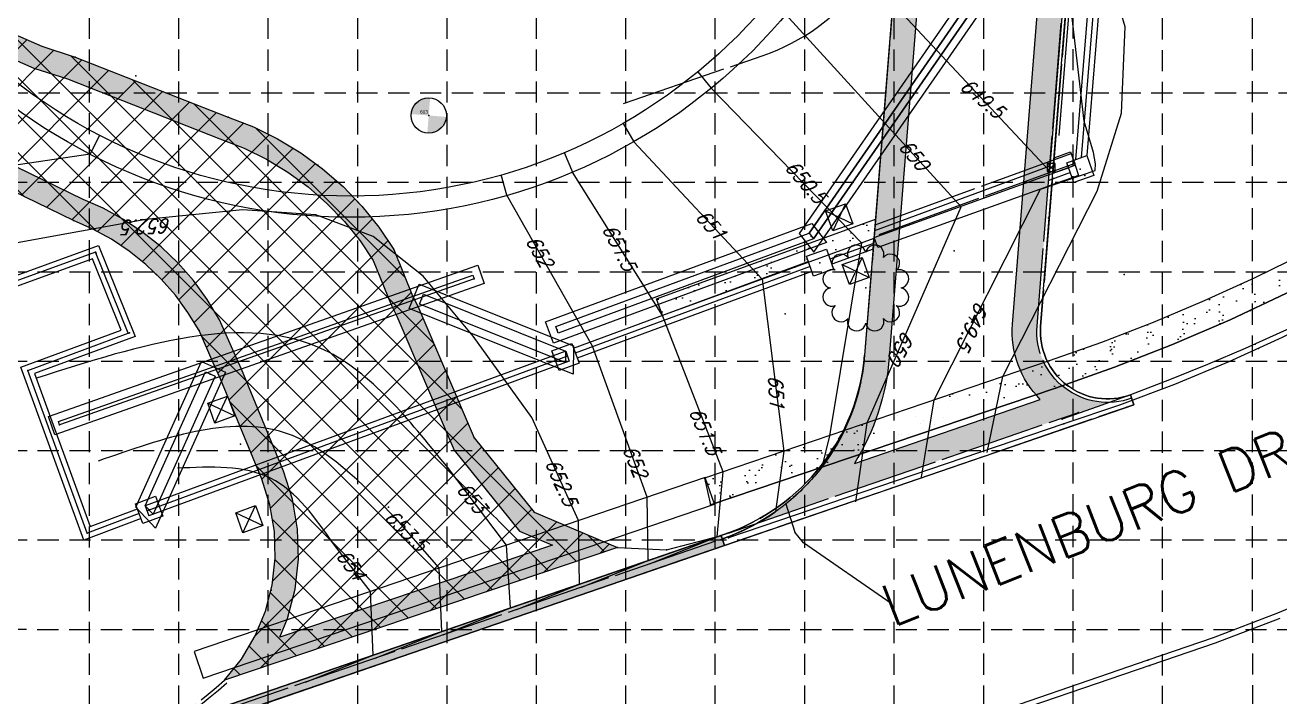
# Model space of a CAD drawing. Header units: feet. Extents: x 4829 to 5337, y 4560 to 5371.
# Drawn here: x 5061.3 to 5238.8, y 4652.3 to 4747.4 of the extents above; entities that cross this region are included whole.
import ezdxf
from ezdxf.enums import TextEntityAlignment as Align

# ---------------------------------------------------------------- set-up
doc = ezdxf.new("R2010")
doc.units = ezdxf.units.FT
doc.header["$LTSCALE"] = 20
doc.header["$MEASUREMENT"] = 0
doc.header["$PDSIZE"] = 0.5
for name, pattern in [('DASHED', [0.8, 0.75, -0.05]), ('HIDDEN', [0.375, 0.25, -0.125]), ('Prop.Base$0$DASHED', [0.8, 0.75, -0.05])]:
    doc.linetypes.add(name, pattern=pattern)
doc.layers.get('0').update_dxf_attribs({"linetype": 'CONTINUOUS'})
for name, color, linetype in [('1TEXT', 2, 'CONTINUOUS'), ('EC', 43, 'CONTINUOUS'), ('EPVMT', 8, 'DASHED'), ('GRID', 254, 'HIDDEN'), ('Prop.Base$0$BLDG', 5, 'CONTINUOUS'), ('Prop.Base$0$BORE', 7, 'CONTINUOUS'), ('Prop.Base$0$EGAS', 9, 'Prop.Base$0$DASHED'), ('Prop.Base$0$EGAS0', 8, 'CONTINUOUS'), ('Prop.Base$0$EHATCHROAD', 52, 'CONTINUOUS'), ('Prop.Base$0$EPVMT', 8, 'Prop.Base$0$DASHED'), ('Prop.Base$0$FENCE', 242, 'Prop.Base$0$DASHED'), ('Prop.Base$0$GSR-PPvmtSolid', 50, 'CONTINUOUS'), ('Prop.Base$0$PLINE', 7, 'CONTINUOUS'), ('Prop.Base$0$PNgsr3', 3, 'CONTINUOUS'), ('Prop.Base$0$PPVMT-GSR', 2, 'CONTINUOUS'), ('Prop.Base$0$PTGSR', 6, 'CONTINUOUS'), ('Prop.Base$0$PTgsr2', 5, 'CONTINUOUS'), ('Prop.Base$0$PTgsr3', 3, 'CONTINUOUS'), ('Prop.Base$0$PWALL', 2, 'CONTINUOUS'), ('Prop.Base$0$TBC', 8, 'Prop.Base$0$DASHED'), ('Prop.Base$0$TOPOTXT', 242, 'CONTINUOUS'), ('Prop.Base$0$WALK', 7, 'CONTINUOUS'), ('Prop.Base$0$WALL', 52, 'CONTINUOUS'), ('TREE', 72, 'CONTINUOUS')]:
    doc.layers.add(name, color=color, linetype=linetype)
doc.styles.add('140', font='romans.shx', dxfattribs={"height": 2.8})
doc.styles.add('Prop.Base$0$STANDARD', font='txt')
doc.styles.add('Prop.Base$0$UTIL', font='romans.shx', dxfattribs={"width": 0.8})
doc.styles.add('S100', font='romans.shx', dxfattribs={"width": 0.9, "oblique": 20, "height": 2})
doc.linetypes.add('Prop.Base$0$ASPH-E', pattern='A,0.45,-0.05,0.9,[138,ltypeshp.shx,S=0.013,R=0,X=0,Y=0],0.45', length=1.85)
doc.linetypes.add('Prop.Base$0$FENCELINE2', pattern='A,0.25,[132,ltypeshp.shx,S=0.1,R=0,X=0,Y=0],-0.2,1', length=1.45)
doc.linetypes.add('Prop.Base$0$GAS_LINE', pattern='A,0.5,-0.05,["GAS",Prop.Base$0$UTIL,S=0.08,R=0,X=-0.1,Y=-0.04],-0.25', length=0.8)

# ---------------------------------------------------------------- blocks, each defined once
blk = doc.blocks.new('Prop.Base$0$boring')
at = {"const_width": 0.125}
for points in [[(0.0625, 0, 0.414214), (0, 0.0625, 0.414214)], [(-0.0625, 0, 0.414214), (0, -0.0625, 0.414214)]]:
    blk.add_lwpolyline(points, format="xyb", dxfattribs=at)
blk.add_circle((0, 0), 0.125)
blk = doc.blocks.new('tree')
at = {"layer": 'TREE'}
blk.add_lwpolyline([(3.46, 2, 1.097578), (2, 3.46, 1.097578), (0, 4, 1.097578), (-2, 3.46, 1.097578), (-3.46, 2, 1.097578), (-4, 0, 1.097578), (-3.46, -2, 1.097578), (-2, -3.46, 1.097578), (0, -4, 1.097578), (2, -3.46, 1.097578), (3.46, -2, 1.097578), (4, 0, 1.097578)], format="xyb", close=True, dxfattribs=at)

msp = doc.modelspace()

# ---------------------------------------------------------------- hatches: boundary and pattern name
at = {"layer": 'Prop.Base$0$EHATCHROAD'}
h = msp.add_hatch(dxfattribs=at)
h.set_pattern_fill('AR-SAND', color=256, scale=2, style=0)
h.set_pattern_definition([(302.90732, (5050.5907, 6410.617), (3.851362, -0.1829856), [0, -3.04, 0, -3.4, 0, -3.25]), (272.90732, (5050.5907, 6410.617), (5.342751, -3.980136), [0, -1.64, 0, -2.74, 0, -1.05]), (232.90732, (5050.7877, 6413.069), (-0.487427, -6.2091917), [0, -1, 0, -3.6, 0, -4.7]), (222.90732, (5050.7877, 6413.069), (1.268304, -6.133502), [0, -0.5, 0, -2.36, 0, -2.7])])
h.paths.add_polyline_path([(5038.66, 4896.96), (5144.94, 4888.42, -0.414062), (5190.78, 4834.61), (5180.08, 4700.63, -0.249112), (5164.94, 4676.9), (5210.34, 4692.54), (5212.98, 4693.31), (5214.76, 4693.96, -0.44689), (5204.49, 4704.75), (5227.34, 4991.05, 0.066712), (5225.91, 5017.58), (5208.79, 5018.95, -0.119896), (5214.64, 4981.9), (5211.81, 4947.2, -0.413866), (5157.97, 4901.42), (5039.78, 4910.92, -1), (5040.66, 4921.88), (5050.13, 4921.12), (5050.93, 4931.09), (5021.53, 4933.45, -0.414214), (5012.36, 4944.22), (5014.32, 4968.58, -0.070191), (5025.31, 5017.66), (5031.83, 5034.95), (5013.11, 5042), (5006.59, 5024.71, 0.070191), (4994.38, 4970.19), (4992.83, 4950.8, 0.414214)])
h.paths.add_polyline_path([(5157.69, 4897.93), (5039.5, 4907.43, -1), (5040.94, 4925.37), (5046.92, 4924.89), (5047.16, 4927.88), (5021.25, 4929.96, -0.414214), (5008.87, 4944.5), (5010.83, 4968.86, -0.070191), (5022.03, 5018.89), (5027.32, 5032.91), (5015.15, 5037.49), (5009.87, 5023.48, 0.070191), (4997.87, 4969.9), (4996.32, 4950.52, 0.414214), (5038.94, 4900.45), (5145.22, 4891.91, -0.414062), (5194.27, 4834.33), (5183.57, 4700.35, -0.119842), (5178.62, 4685.31), (5204.94, 4694.38, -0.220527), (5201, 4705.03), (5223.85, 4991.33, 0.059789), (5222.93, 5014.31), (5214.02, 5015.02, -0.102658), (5218.12, 4981.61), (5215.3, 4946.91, -0.413866)], flags=16)
h = msp.add_hatch(dxfattribs=at)
h.set_pattern_fill('AR-SAND', color=256, scale=2, style=0)
h.set_pattern_definition([(302.9073, (4970.519, 5413.8278), (3.851362, -0.182986), [0, -3.04, 0, -3.4, 0, -3.25]), (272.9073, (4970.519, 5413.828), (5.34275, -3.980136), [0, -1.64, 0, -2.74, 0, -1.05]), (232.9073, (4970.716, 5416.28), (-0.487427, -6.209192), [0, -1, 0, -3.6, 0, -4.7]), (222.9073, (4970.716, 5416.28), (1.268304, -6.133502), [0, -0.5, 0, -2.36, 0, -2.7])])
h.paths.add_polyline_path([(5181.62, 4719.9), (5181.4, 4717.16), (5151.45, 4706.27), (5150.6, 4708.62)])
h = msp.add_hatch(dxfattribs=at)
h.set_pattern_fill('AR-SAND', color=256, scale=2, style=0)
h.set_pattern_definition([(302.9073, (5174.2745, 5202.4546), (3.851362, -0.182986), [0, -3.04, 0, -3.4, 0, -3.25]), (272.9073, (5174.2745, 5202.4546), (5.34275, -3.980136), [0, -1.64, 0, -2.74, 0, -1.05]), (232.9073, (5174.4714, 5204.9067), (-0.487427, -6.209192), [0, -1, 0, -3.6, 0, -4.7]), (222.9073, (5174.4714, 5204.9067), (1.268304, -6.1335), [0, -0.5, 0, -2.36, 0, -2.7])])
h.paths.add_polyline_path([(5157.43, 4683.22), (5158.26, 4679.45), (5207.11, 4695.99), (5215.44, 4698.94), (5223.67, 4702.16), (5231.79, 4705.65), (5239.78, 4709.41), (5247.65, 4713.43), (5255.38, 4717.72), (5249.29, 4718.71), (5242.34, 4715.04), (5235.3, 4711.58), (5228.15, 4708.32), (5220.91, 4705.28), (5213.58, 4702.45), (5206.17, 4699.84)])

# ---------------------------------------------------------------- linework, layer by layer
at = {"layer": 'EC', "color": 43}
for p, q in [((5156.46, 4740.73), (5158.36, 4738.42)), ((5179.64, 4716.52), (5158.36, 4738.42)), ((5145.9, 4733.44), (5147.39, 4730.84)), ((5070.45, 4729.09), (5071.82, 4731.76)), ((5165.55, 4711.39), (5147.39, 4730.84)), ((5137.57, 4729.31), (5138.74, 4726.54)), ((5129.44, 4723.26), (5128.62, 4726.14)), ((5151.45, 4706.26), (5138.74, 4726.54)), ((5141.58, 4701.89), (5129.44, 4723.26)), ((5171.42, 4674.08, 650.5), (5170.2, 4675.59)), ((5183.81, 4665.49, 650.5), (5171.42, 4674.08, 650.5))]:
    msp.add_line(p, q, dxfattribs=at)
at = {"layer": 'EC', "color": 43, "flags": 128}
for points, elevation in [([(5197.42, 4686.84), (5199.65, 4697.62), (5212.98, 4723.84), (5216.42, 4734.89), (5216.94, 4747.09), (5213.26, 4759.61), (5211.22, 4770.18), (5209.72, 4770.3), (5207.98, 4748.48), (5185.17, 4764.35)], 649), ([(5178.85, 4679.87), (5180.45, 4691.07), (5193.74, 4721.64), (5168.92, 4748.84), (5166.62, 4750.77)], 650)]:
    msp.add_lwpolyline(points, dxfattribs=dict(at, elevation=elevation))
for points in [[(5188.13, 4683.35), (5189.93, 4694.3), (5204.95, 4724.14), (5212.69, 4726.76), (5212.76, 4727.71), (5212.47, 4729.3), (5211.15, 4733.78), (5209.47, 4748.36), (5207.98, 4748.48), (5206.24, 4726.72), (5184.06, 4750.39), (5172.14, 4758.19)], [(5132.96, 4691.84), (5124.68, 4703.34), (5117.58, 4711.8), (5110.52, 4717.44), (5102.38, 4720.51), (5092.02, 4721.22), (5078.32, 4719.82), (5060.13, 4716.52), (5036.33, 4711.58)], [(5165.55, 4711.39), (5168.64, 4687.04), (5167.46, 4678.49)], [(5149.64, 4671.11), (5149.64, 4671.11), (5159.21, 4674.95), (5159.21, 4674.95), (5160.07, 4684.12), (5151.45, 4706.27)], [(5110.69, 4657.72), (5110.69, 4657.72), (5120.25, 4661.53), (5120.25, 4661.53), (5119.88, 4670.52), (5113.86, 4677.37)], [(5100.95, 4654.37), (5100.95, 4654.37), (5110.53, 4658.19), (5110.53, 4658.19), (5110.13, 4667.2), (5105.04, 4673.73)]]:
    msp.add_lwpolyline(points, dxfattribs=at)
at = {"layer": 'EC', "color": 43}
msp.add_lwpolyline([(5070.45, 4729.09), (5054.21, 4726.67), (5032.27, 4723.14)], dxfattribs=at)
at = {"layer": 'EC', "color": 43, "flags": 128}
msp.add_lwpolyline([(5179.64, 4716.52), (5175.09, 4689.24), (5174, 4684.78, -0.060634), (5168.93, 4679.6), (5170.2, 4675.59)], format="xyb", dxfattribs=at)
at = {"layer": 'EC', "color": 43}
msp.add_arc((5150.16, 4703.05), 30.05, 288.5817, 305.1707, dxfattribs=at)
for points in [[(5120.88, 4684.97), (5103.64, 4701.35), (5062.87, 4697.38)], [(5113.86, 4677.37), (5097.99, 4689.65), (5071.58, 4685.64)], [(5105.04, 4673.73), (5096, 4683.22), (5082.82, 4684.64)]]:
    msp.add_spline(points, degree=3, dxfattribs=at)
at = {"layer": 'EPVMT', "flags": 128}
msp.add_lwpolyline([(5145.94, 4736.27), (5165.73, 4743.07)], dxfattribs=at)
at = {"layer": 'EPVMT'}
msp.add_arc((5156.14, 4770.97), 29.5, 288.9671, 355.437, dxfattribs=at)
at = {"layer": 'GRID', "color": 8, "linetype": 'HIDDEN', "ltscale": 0.6}
for p, q in [((5070.38, 4623.9), (5070.38, 5357.7)), ((5083.03, 4623.89), (5083.03, 5357.7)), ((5095.68, 4623.89), (5095.68, 5357.7)), ((5108.33, 4623.89), (5108.33, 5357.7)), ((5120.98, 4623.89), (5120.98, 5357.7)), ((5133.63, 4623.89), (5133.63, 5357.7)), ((5146.28, 4623.88), (5146.28, 5357.7)), ((5158.94, 4623.88), (5158.94, 5357.7)), ((5171.59, 4623.88), (5171.59, 5357.7)), ((5184.24, 4623.88), (5184.24, 5357.7)), ((5196.95, 4623.91), (5196.89, 5357.7)), ((5209.59, 4623.97), (5209.54, 5357.7)), ((5222.23, 4623.82), (5222.19, 5357.7)), ((5235, 4623.93), (5234.9, 5357.98)), ((4842.65, 4737.79), (5323.4, 4737.79)), ((4842.53, 4725.1), (5323.28, 4725.1)), ((4842.53, 4712.44), (5323.28, 4712.44)), ((4842.53, 4699.79), (5323.28, 4699.79)), ((4842.53, 4687.14), (5323.28, 4687.14)), ((4842.53, 4674.49), (5323.28, 4674.49)), ((4842.47, 4661.85), (5322.88, 4661.82))]:
    msp.add_line(p, q, dxfattribs=at)
at = {"layer": 'Prop.Base$0$BLDG', "color": 7}
msp.add_circle((5107.31, 4800.65), 77.5, dxfattribs=at)
at = {"layer": 'Prop.Base$0$EGAS', "linetype": 'Prop.Base$0$GAS_LINE', "flags": 128}
msp.add_lwpolyline([(5112.93, 5133.63), (5107.73, 5134.04), (5103.63, 5080.65), (5234.88, 5070.16), (5207.56, 4731.72)], dxfattribs=at)
at = {"layer": 'Prop.Base$0$EGAS0'}
for p, q in [((5205.91, 4727.77), (5207.04, 4726.65)), ((5207.04, 4727.77), (5205.91, 4726.65))]:
    msp.add_line(p, q, dxfattribs=at)
msp.add_lwpolyline([(5205.91, 4727.77), (5205.91, 4726.65), (5207.04, 4726.65), (5207.04, 4727.77)], close=True, dxfattribs=at)
at = {"layer": 'Prop.Base$0$EHATCHROAD'}
msp.add_line((5150.6, 4708.62), (5181.62, 4719.9), dxfattribs=at)
msp.add_line((5150.6, 4708.62), (5181.62, 4719.9), dxfattribs=at)
at = {"layer": 'Prop.Base$0$EHATCHROAD', "flags": 128}
msp.add_lwpolyline([(5181.4, 4717.16), (5151.45, 4706.27), (5150.6, 4708.62), (5181.62, 4719.9)], close=True, dxfattribs=at)
at = {"layer": 'Prop.Base$0$EPVMT', "linetype": 'Continuous'}
for p, q in [((5247.49, 4667.93), (5238.5, 4664.13)), ((5238.5, 4664.13), (5229.39, 4660.63)), ((5238.85, 4663.38), (5229.71, 4659.89)), ((5229.39, 4660.63), (5220.16, 4657.45)), ((5229.71, 4659.89), (5220.46, 4656.71)), ((5220.16, 4657.45), (5171.51, 4640.77)), ((5220.46, 4656.71), (5171.72, 4640.14))]:
    msp.add_line(p, q, dxfattribs=at)
at = {"layer": 'Prop.Base$0$EPVMT', "linetype": 'Continuous', "flags": 128}
msp.add_lwpolyline([(5219.49, 4880.65), (5215.52, 4831.44), (5210.76, 4771.8), (5172.85, 4717.09), (5136.71, 4703.75), (5136.37, 4704.69), (5172.21, 4717.92), (5209.78, 4772.15), (5214.53, 4831.52), (5218.5, 4880.73)], dxfattribs=at)
at = {"layer": 'Prop.Base$0$EPVMT', "flags": 128}
msp.add_lwpolyline([(5107.54, 4723.16), (5108.9, 4721.74), (5110.14, 4720.2)], dxfattribs=at)
at = {"layer": 'Prop.Base$0$EPVMT'}
msp.add_polyline3d([(5255.55, 4717.74, 0), (5255.77, 4717.17, 0), (5255.96, 4716.6, 0), (5256.15, 4715.82, 0), (5256.22, 4715.07, 0), (5256.16, 4714.37, 0), (5255.68, 4713.32, 0), (5254.72, 4712.3, 0), (5253.24, 4711.22, 0), (5251.24, 4709.98, 0), (5248.92, 4708.69, 0), (5246.27, 4707.32, 0), (5240.3, 4704.44, 0), (5233.93, 4701.57, 0), (5228.62, 4699.31, 0), (5223.24, 4697.14, 0), (5217.7, 4695.03, 0), (5212.98, 4693.31, 0), (5208.03, 4691.59, 0)], dxfattribs=at)
at = {"layer": 'Prop.Base$0$FENCE', "linetype": 'Prop.Base$0$FENCELINE2', "ltscale": 0.33}
for p, q in [((5174.55, 4721.05), (5178.39, 4719.24)), ((5177.37, 4722.06), (5175.56, 4718.23)), ((5176.9, 4713.46), (5180.74, 4711.65)), ((5179.73, 4714.47), (5177.92, 4710.63)), ((5088.11, 4691.01), (5089.92, 4694.85)), ((5087.1, 4693.84), (5090.93, 4692.03)), ((5091.06, 4678.32), (5094.9, 4676.51)), ((5092.08, 4675.5), (5093.88, 4679.34))]:
    msp.add_line(p, q, dxfattribs=at)
at = {"layer": 'Prop.Base$0$FENCE', "flags": 128}
for points in [[(5209.29, 4729.16), (5209.81, 4727.75), (5181.42, 4717.43)], [(5181.56, 4719.08), (5209.29, 4729.16)], [(5151.37, 4706.5), (5151.37, 4706.5), (5150.85, 4707.91)]]:
    msp.add_lwpolyline(points, dxfattribs=at)
at = {"layer": 'Prop.Base$0$FENCE', "linetype": 'Prop.Base$0$FENCELINE2', "ltscale": 0.33}
for points in [[(5211.51, 4728.89), (5212.52, 4726.07), (5209.7, 4725.06), (5208.68, 4727.88)], [(5177.37, 4722.06), (5178.39, 4719.24), (5175.56, 4718.23), (5174.55, 4721.05)], [(5174.66, 4715.64), (5175.67, 4712.82), (5172.85, 4711.8), (5171.83, 4714.63)], [(5179.73, 4714.47), (5180.74, 4711.65), (5177.92, 4710.63), (5176.9, 4713.46)], [(5089.92, 4694.85), (5090.93, 4692.03), (5088.11, 4691.01), (5087.1, 4693.84)], [(5093.88, 4679.34), (5094.9, 4676.51), (5092.08, 4675.5), (5091.06, 4678.32)]]:
    msp.add_lwpolyline(points, close=True, dxfattribs=at)
at = {"layer": 'Prop.Base$0$FENCE', "linetype": 'Prop.Base$0$FENCELINE2', "ltscale": 0.33, "flags": 128}
for points in [[(5209.19, 4726.47), (5206.13, 4725.37)], [(5181.35, 4716.45), (5175.17, 4714.23)], [(5172.35, 4713.2), (5139.13, 4700.9)]]:
    msp.add_lwpolyline(points, dxfattribs=at)
at = {"layer": 'Prop.Base$0$FENCE', "linetype": 'Prop.Base$0$FENCELINE2', "ltscale": 0.33}
for points, elevation in [([(5138.62, 4702.31), (5139.65, 4699.49), (5136.84, 4698.46), (5135.8, 4701.27)], 652.22), ([(5079.7, 4680.67), (5080.75, 4677.86), (5077.94, 4676.8), (5076.89, 4679.61)], 654.04)]:
    msp.add_lwpolyline(points, close=True, dxfattribs=dict(at, elevation=elevation))
at = {"layer": 'Prop.Base$0$PLINE', "flags": 128}
msp.add_lwpolyline([(5145.22, 4891.91, -0.414062), (5194.27, 4834.33), (5183.57, 4700.35, -0.119842), (5178.62, 4685.31), (5204.94, 4694.38, -0.220527), (5201, 4705.03), (5223.85, 4991.33, 0.059789)], format="xyb", dxfattribs=at)
for points in [[(5170.83, 4717.88), (5172.9, 4715.2), (5212.51, 4772.36), (5209.35, 4773.49)], [(5209.89, 4727.52), (5210.34, 4726.08), (5181.93, 4715.87), (5181.41, 4717.28)], [(5172.59, 4719.25), (5174.67, 4716.57), (5136.05, 4702.32), (5134.93, 4705.35)], [(5125.31, 4713.36), (5126.22, 4710.78), (5065.46, 4689.38), (5064.55, 4691.95)], [(5138.86, 4701.94), (5138.81, 4697.94), (5115.62, 4707.24), (5117.01, 4710.7)], [(5089.63, 4698.21), (5079.7, 4676.16), (5076.94, 4679.11), (5086.23, 4699.75)]]:
    msp.add_lwpolyline(points, close=True, dxfattribs=at)
for points in [[(5172.21, 4717.92), (5172.85, 4717.09), (5210.76, 4771.8), (5209.78, 4772.15), (5172.21, 4717.92)], [(5172.21, 4717.92), (5172.85, 4717.09), (5136.71, 4703.75), (5136.37, 4704.69), (5172.21, 4717.92)], [(5124.63, 4711.94), (5124.79, 4711.46), (5066.14, 4690.8), (5065.98, 4691.27), (5124.63, 4711.94)], [(5137.74, 4701.19), (5137.72, 4699.58), (5117.07, 4707.86), (5117.63, 4709.25), (5137.74, 4701.19)], [(5179.58, 4700.88), (5179.58, 4700.88)], [(5088.15, 4697.66), (5079.37, 4678.14), (5078.26, 4679.33), (5086.79, 4698.27), (5088.15, 4697.66)]]:
    msp.add_lwpolyline(points, dxfattribs=at)
at = {"layer": 'Prop.Base$0$PLINE', "elevation": 651.62, "flags": 128}
msp.add_lwpolyline([(5157.43, 4683.22), (5158.26, 4679.45), (5207.11, 4695.99), (5215.44, 4698.94), (5223.67, 4702.16), (5231.79, 4705.65), (5239.78, 4709.41), (5247.65, 4713.43), (5255.38, 4717.72), (5249.29, 4718.71), (5242.34, 4715.04), (5235.3, 4711.58), (5228.15, 4708.32), (5220.91, 4705.28), (5213.58, 4702.45), (5206.17, 4699.84), (5157.43, 4683.22), (5158.26, 4679.45)], dxfattribs=at)
at = {"layer": 'Prop.Base$0$PLINE', "color": 7}
msp.add_circle((5107.31, 4800.65), 77.5, dxfattribs=at)
at = {"layer": 'Prop.Base$0$PPVMT-GSR', "flags": 128}
for points in [[(5206.89, 4728.55), (5209.21, 4729.4), (5209.89, 4727.52), (5206.72, 4726.36)], [(5160.25, 4673.7), (5159.77, 4675.11)]]:
    msp.add_lwpolyline(points, dxfattribs=at)
at = {"layer": 'Prop.Base$0$PTGSR'}
for p in [(5068.36, 4742.82, 651.11), (5076.94, 4740.16, 651.04), (5089.99, 4734.32, 651.21), (5102.68, 4727.55, 651.38), (5206.48, 4727.21), (5210.6, 4726.98), (5068.09, 4719.71, 651.65), (5172.53, 4717.5), (5071.21, 4715.2, 651.79), (5113.45, 4715.58, 651.79), (5071.31, 4715.08, 651.84), (5173.75, 4713.72), (5079.86, 4712.07, 651.85), (5124.79, 4711.46, 651.54), (5116.08, 4709.04, 652.04), (5117.35, 4708.55, 652.15), (5116.86, 4707.56, 652.08), (5075.85, 4703.73, 652.24), (5076.01, 4703.81, 652.14), (5085.87, 4704.12, 652.15), (5136.54, 4704.22, 652.15), (5088.03, 4699.21, 652.33), (5137.73, 4700.38, 652.22), (5137.73, 4700.38, 652.22), (5061.63, 4698.49, 652.42), (5087.47, 4697.96, 652.54), (5088.87, 4697.37, 652.37), (5210.34, 4692.54), (5066.14, 4690.8, 652.81), (5124.81, 4688.92, 652.88), (5091.74, 4688.03, 652.78), (5094.76, 4683.09, 652.9), (5078.82, 4678.74, 654.04), (5112.69, 4679.15, 653.16), (5070.04, 4675.43, 660.97), (5159.61, 4675.06), (5145.11, 4673.4, 652.1), (5152.01, 4673.11), (5096.08, 4667.37, 653.4), (5089.48, 4654.65, 654.27)]:
    msp.add_point(p, dxfattribs=at)
at = {"layer": 'Prop.Base$0$PTgsr2', "color": 5}
for p in [(5211.26, 4726.09), (5208.79, 4725.12), (5206.1, 4720.02), (5192.77, 4715.41), (5216.83, 4712.04), (5180.23, 4710.15), (5233.3, 4710.64), (5168.82, 4706.5), (5234.7, 4706.98), (5235.37, 4702.2), (5235.82, 4701.57), (5206.17, 4699.84), (5207.11, 4695.99), (5208.03, 4691.59), (5208.27, 4690.92), (5157.43, 4683.22), (5158.26, 4679.45), (5160.59, 4675.41), (5160.83, 4674.78), (5220.16, 4657.45), (5220.46, 4656.71)]:
    msp.add_point(p, dxfattribs=at)
at = {"layer": 'Prop.Base$0$PTgsr3'}
msp.add_point((5118.38, 4734.56), dxfattribs=at)
at = {"layer": 'Prop.Base$0$PWALL', "linetype": 'Prop.Base$0$FENCELINE2', "ltscale": 0.33}
msp.add_line((5206.29, 4727.37), (5181.49, 4718.25), dxfattribs=at)
at = {"layer": 'Prop.Base$0$PWALL'}
for p, q in [((5137.77, 4701.2), (5138.28, 4699.79)), ((5078.26, 4679.33), (5078.78, 4677.92))]:
    msp.add_line(p, q, dxfattribs=at)
at = {"layer": 'Prop.Base$0$TBC', "flags": 128}
for points in [[(4951.83, 4904.55), (4964.42, 4858.66), (4969.16, 4844.59), (4974.35, 4836.1), (4978.31, 4824.07), (4979.92, 4813.31), (5031.01, 4663.56), (5032.18, 4660.6), (5033.62, 4657.78), (5035.3, 4655.14), (5037.45, 4652.38), (5039.84, 4649.92), (5042.43, 4647.76), (5045.18, 4645.96), (5048.06, 4644.52), (5052.17, 4643.21), (5056.36, 4642.59), (5060.54, 4642.55), (5064.63, 4642.95), (5068.56, 4643.68), (5072.42, 4644.65), (5075.98, 4645.78), (5079.2, 4647.06), (5082.04, 4648.46), (5084.01, 4649.65), (5085.79, 4650.92), (5087.47, 4652.28), (5088.61, 4653.25), (5089.8, 4654.27)], [(4952.32, 4904.69), (4964.9, 4858.81), (4969.61, 4844.8), (4974.81, 4836.31), (4978.79, 4824.18), (4980.41, 4813.43), (5031.48, 4663.74), (5032.64, 4660.8), (5034.06, 4658.03), (5035.71, 4655.42), (5037.83, 4652.71), (5040.18, 4650.28), (5042.72, 4648.17), (5045.42, 4646.39), (5048.25, 4644.99), (5052.29, 4643.69), (5056.4, 4643.09), (5060.52, 4643.05), (5064.56, 4643.45), (5068.45, 4644.17), (5072.29, 4645.13), (5075.82, 4646.26), (5079, 4647.52), (5081.8, 4648.9), (5083.74, 4650.07), (5085.48, 4651.32), (5087.16, 4652.66), (5088.29, 4653.62), (5089.48, 4654.65)], [(5145.11, 4673.4), (5152.01, 4673.11), (5159.61, 4675.06), (5210.34, 4692.54)]]:
    msp.add_lwpolyline(points, dxfattribs=at)
at = {"layer": 'Prop.Base$0$TBC', "linetype": 'Prop.Base$0$ASPH-E', "flags": 128}
msp.add_lwpolyline([(5208.27, 4690.92), (5160.83, 4674.78)], dxfattribs=at)
at = {"layer": 'Prop.Base$0$TBC', "linetype": 'Prop.Base$0$ASPH-E'}
msp.add_polyline3d([(5253.91, 4710.86, 0), (5246.61, 4706.88, 0), (5239.18, 4703.15, 0), (5231.62, 4699.69, 0), (5223.94, 4696.49, 0), (5216.16, 4693.57, 0), (5208.27, 4690.92, 0)], dxfattribs=at)
at = {"layer": 'Prop.Base$0$WALK', "linetype": 'Continuous'}
for p, q in [((5223.67, 4702.16), (5215.44, 4698.94)), ((5206.17, 4699.84), (5157.43, 4683.22)), ((5215.44, 4698.94), (5207.11, 4695.99)), ((5207.11, 4695.99), (5158.26, 4679.45))]:
    msp.add_line(p, q, dxfattribs=at)
at = {"layer": 'Prop.Base$0$WALK', "linetype": 'Continuous', "flags": 128}
for points in [[(5239.78, 4709.41), (5231.79, 4705.65)], [(5231.79, 4705.65), (5223.67, 4702.16)]]:
    msp.add_lwpolyline(points, dxfattribs=at)
at = {"layer": 'Prop.Base$0$WALK', "linetype": 'Continuous'}
msp.add_polyline3d([(5249.29, 4718.71, 0), (5242.34, 4715.04, 0), (5235.3, 4711.58, 0), (5228.15, 4708.32, 0), (5220.91, 4705.28, 0), (5213.58, 4702.45, 0), (5206.17, 4699.84, 0)], dxfattribs=at)
at = {"layer": 'Prop.Base$0$WALK'}
msp.add_circle((5107.31, 4800.65), 80.5, dxfattribs=at)
at = {"layer": 'Prop.Base$0$WALL'}
msp.add_line((5181.28, 4715.63), (5181.4, 4717.16), dxfattribs=at)
at = {"layer": 'Prop.Base$0$WALL', "ltscale": 0.33, "flags": 128}
for points in [[(5209.96, 4728.34), (5213.42, 4770.59), (5218.33, 4831.55), (5222.22, 4880.61)], [(5223.72, 4880.49), (5219.82, 4831.43), (5214.91, 4770.47), (5211.51, 4728.88)], [(5077.68, 4677.5), (5069.59, 4674.46), (5060.67, 4698.94), (5074.87, 4704.16), (5070.79, 4714.25), (5034.03, 4700.9), (4992.54, 4822.5), (4976.8, 4869.24)], [(4978.27, 4869.56), (4993.96, 4822.98), (5034.96, 4702.83), (5071.63, 4716.16), (5076.84, 4703.29), (5062.59, 4698.05), (5070.48, 4676.4), (5077.15, 4678.91)], [(5206.2, 4726.19), (5208.94, 4727.17)], [(5209.44, 4725.76), (5206.07, 4724.55)], [(5181.28, 4715.63), (5175.42, 4713.53)], [(5138.87, 4701.61), (5172.09, 4713.91)], [(5172.6, 4712.5), (5139.39, 4700.2)]]:
    msp.add_lwpolyline(points, dxfattribs=at)

# ---------------------------------------------------------------- block references
at = {"layer": 'Prop.Base$0$BORE', "xscale": 19.99999999999974, "yscale": 19.99999999999974, "zscale": 20, "rotation": 265.4073176328841}
msp.add_blockref('Prop.Base$0$boring', (5118.38, 4734.56), dxfattribs=at)
at = {"layer": 'TREE', "xscale": 1.25, "yscale": 1.25, "zscale": 1.25}
msp.add_blockref('tree', (5180.23, 4710.15), dxfattribs=at)

# ---------------------------------------------------------------- texts
at = {"layer": '1TEXT', "color": 7, "style": '140'}
msp.add_text('LUNENBURG DRIVE', height=5.88, rotation=21.5671, dxfattribs=at).set_placement((5184, 4662.17))
at = {"layer": 'EC', "color": 43, "style": 'S100', "oblique": 20, "width": 0.9}
for s, rotation, p in [('649.5', 320.0965, (5196.7, 4737.02)), ('650', 310.2526, (5187.03, 4728.99)), ('650.5', 311.0211, (5171.7, 4725.2)), ('651', 312.6783, (5158.29, 4719.11)), ('652.5', 182.3615, (5078.52, 4718.84)), ('651.5', 296.8087, (5145.34, 4715.93)), ('652', 299.7075, (5134.05, 4715.35)), ('649.5', 245.9876, (5195.38, 4704.82, 649.5)), ('650', 240.2415, (5185.29, 4701.75)), ('651', 272.7228, (5167.56, 4695.52)), ('651.5', 293.1471, (5157.46, 4689.91)), ('652', 292.2809, (5147.59, 4685.65)), ('653.5', 315.2443, (5115.12, 4675.86)), ('654', 306.4162, (5107.34, 4670.99))]:
    msp.add_text(s, height=2, rotation=rotation, dxfattribs=at).set_placement(p, align=Align.MIDDLE_CENTER)
at = {"layer": 'Prop.Base$0$PNgsr3', "style": 'Prop.Base$0$STANDARD'}
msp.add_text('603', height=0.5, dxfattribs=at).set_placement((5117.13, 4734.81))

# ---------------------------------------------------------------- next in the draw order: wipeouts: each hides what was drawn before it
for points in [[(5140.31, 4682.05), (5124.02, 4676.42), (5124.97, 4673.13), (5141.52, 4678.46)], [(5126.2, 4653.85), (5131.77, 4637.53), (5135.06, 4638.68), (5129.79, 4655.06)]]:
    msp.add_wipeout(points).dxf.layer = 'Prop.Base$0$TOPOTXT'

# ---------------------------------------------------------------- next in the draw order: hatches: boundary and pattern name
at = {"layer": 'Prop.Base$0$GSR-PPvmtSolid'}
msp.add_hatch(color=30, dxfattribs=at).paths.add_polyline_path([(5076.32, 4644.84), (5075.82, 4646.26), (5159.77, 4675.11), (5160.25, 4673.7)])
at = {"layer": 'Prop.Base$0$PLINE'}
h = msp.add_hatch(dxfattribs=at)
h.set_pattern_fill('AR-SAND', color=256, scale=2, style=0)
h.set_pattern_definition([(302.9073, (5191.5914, 4645.562), (3.851362, -0.182986), [0, -3.04, 0, -3.4, 0, -3.25]), (272.9073, (5191.5914, 4645.562), (5.34275, -3.980136), [0, -1.64, 0, -2.74, 0, -1.05]), (232.9073, (5191.7884, 4648.014), (-0.487427, -6.209192), [0, -1, 0, -3.6, 0, -4.7]), (222.9073, (5191.7884, 4648.014), (1.268304, -6.1335), [0, -0.5, 0, -2.36, 0, -2.7])])
h.paths.add_polyline_path([(5107.79, 5110.62), (5107.56, 5107.74), (5145.01, 5104.66), (5178.41, 5102.05), (5180.6, 5101.96), (5182.82, 5102.07), (5185.83, 5102.56), (5188.77, 5103.48), (5191.62, 5104.83), (5194.83, 5106.87), (5197.9, 5109.31), (5200.79, 5112.04), (5203.46, 5114.97), (5205.74, 5117.84), (5207.83, 5120.84), (5209.79, 5123.99), (5211.25, 5126.57), (5212.67, 5129.25), (5212.75, 5129.4), (5227.1, 5128.3), (5223.72, 5086.43), (5219.79, 5035.24), (5205.17, 5036.34), (5205.16, 5036.36), (5194.72, 5058.56), (5178.23, 5074.18), (5074.28, 5087.01), (5063.22, 5085.44), (5049.6, 5077.27), (5041.97, 5065.46), (5028.57, 5035.91), (5018, 5006.09), (5007.93, 4965.12), (5003.63, 4939.39), (5003.64, 4937.38), (5004.16, 4935.32), (5005.17, 4933.44), (5006.6, 4931.87), (5008.37, 4930.69), (5010.4, 4929.96), (5029.44, 4928.41), (5031.78, 4928.07), (5031.5, 4924.8), (5011.86, 4926.57), (5010.96, 4926.64), (5009.99, 4926.67), (5008.65, 4926.63), (5007.23, 4926.41), (5005.71, 4925.91), (5004.04, 4924.89), (5002.65, 4923.42), (5001.61, 4921.65), (5000.88, 4919.66), (5000.36, 4917.41), (4999.85, 4912.9), (4999.71, 4907.64), (4999.86, 4901.81), (5000.22, 4895.53), (5000.92, 4887.03), (5001.9, 4878.25), (5003.11, 4869.48), (5004.55, 4860.97), (5006.16, 4853.16), (5008, 4845.64), (5010.1, 4838.14), (5011.82, 4832.52), (5013.71, 4826.66), (5030.87, 4774.66), (5032.69, 4769.8), (5035.02, 4765.05), (5037.82, 4760.55), (5041.05, 4756.36), (5044.69, 4752.52), (5048.69, 4749.05), (5053.01, 4746), (5057.62, 4743.4), (5062.47, 4741.28), (5067.25, 4739.73), (5088.8, 4731.26), (5092.24, 4729.92), (5095.42, 4728.36), (5098.45, 4726.53), (5101.31, 4724.44), (5103.98, 4722.11), (5106.44, 4719.56), (5108.67, 4716.8), (5110.53, 4714.04), (5113.1, 4707.66), (5113.89, 4706.15), (5121.97, 4687.21), (5131.25, 4675.74), (5135.89, 4673.76), (5097.3, 4660.75), (5098.39, 4663.37), (5099.46, 4667.51), (5099.95, 4671.75), (5099.83, 4676.02), (5099.11, 4680.24), (5097.84, 4684.22), (5091.88, 4698.68), (5091.03, 4700.55), (5088.79, 4705.64), (5087.03, 4708.53), (5085.08, 4711.19), (5082.9, 4713.67), (5080.52, 4715.95), (5077.94, 4718.02), (5075.2, 4719.85), (5072.31, 4721.44), (5069.47, 4722.69), (5052.38, 4730.98), (5047.24, 4733.69), (5042.44, 4736.79), (5037.93, 4740.3), (5033.75, 4744.2), (5029.92, 4748.45), (5026.49, 4753.02), (5023.48, 4757.88), (5020.9, 4762.98), (5018.78, 4768.29), (5017.09, 4773.95), (5001.04, 4822.84), (4999.05, 4829.05), (4997.27, 4834.95), (4995.1, 4842.85), (4993.19, 4850.71), (4991.49, 4858.84), (4989.77, 4868.56), (4988.35, 4878.66), (4987.32, 4888.83), (4986.78, 4898.83), (4986.74, 4905.37), (4986.95, 4911.83), (4987.4, 4918.29), (4988.08, 4924.87), (4988.97, 4931.62), (4990.05, 4938.69), (4994.23, 4964.32), (4995.33, 4970.66), (4996.57, 4976.91), (4997.91, 4983.05), (5000.37, 4993.19), (5002.94, 5002.68), (5005.49, 5011.34), (5007.27, 5017.02), (5008.95, 5022.12), (5012.33, 5031.45), (5016.18, 5040.86), (5020.09, 5049.74), (5024.3, 5058.97), (5028.42, 5067.85), (5031.12, 5073.63), (5033.62, 5078.82), (5036.08, 5083.52), (5038.66, 5087.86), (5040.75, 5090.92), (5043.07, 5093.79), (5045.71, 5096.47), (5048.8, 5098.97), (5052.47, 5101.28), (5056.83, 5103.44), (5061.53, 5105.39), (5066.15, 5107.12), (5070.28, 5108.59), (5073.01, 5109.6), (5075.19, 5110.55), (5077.03, 5111.76), (5078.35, 5113.38), (5078.98, 5114.59), (5079.43, 5115.74), (5079.77, 5116.93), (5079.99, 5117.9), (5080.16, 5118.92), (5081.19, 5131.79), (5099.55, 5130.37), (5097.94, 5111.67)], flags=16)
h.paths.add_polyline_path([(5203.11, 5033.2), (5202.22, 5034.91), (5192.02, 5056.6), (5176.76, 5071.05), (5074.31, 5083.69), (5064.34, 5082.28), (5051.94, 5074.84), (5044.86, 5063.88), (5031.62, 5034.68), (5021.16, 5005.15), (5011.15, 4964.46), (5006.92, 4939.12), (5006.92, 4937.8), (5007.25, 4936.52), (5007.87, 4935.35), (5008.76, 4934.38), (5009.86, 4933.64), (5011.1, 4933.2), (5029.82, 4931.68), (5035.31, 4930.87), (5034.5, 4921.23), (5011.59, 4923.3), (5010.78, 4923.36), (5009.99, 4923.39), (5008.96, 4923.35), (5008, 4923.2), (5007.1, 4922.91), (5006.13, 4922.31), (5005.29, 4921.43), (5004.59, 4920.24), (5004.03, 4918.71), (5003.6, 4916.86), (5003.13, 4912.67), (5003, 4907.64), (5003.14, 4901.95), (5003.49, 4895.76), (5004.19, 4887.34), (5005.16, 4878.66), (5006.36, 4869.98), (5007.78, 4861.58), (5009.37, 4853.88), (5011.18, 4846.48), (5013.25, 4839.07), (5014.95, 4833.51), (5016.84, 4827.68), (5033.97, 4775.75), (5035.71, 4771.1), (5037.9, 4766.64), (5040.52, 4762.43), (5043.55, 4758.5), (5046.96, 4754.89), (5050.71, 4751.64), (5054.77, 4748.78), (5059.09, 4746.35), (5063.64, 4744.35), (5068.36, 4742.82), (5089.99, 4734.32), (5093.56, 4732.94), (5097, 4731.25), (5100.27, 4729.27), (5103.36, 4727.01), (5106.25, 4724.49), (5108.9, 4721.74), (5111.31, 4718.76), (5113.45, 4715.58), (5116.08, 4709.04), (5116.86, 4707.56), (5124.81, 4688.92), (5133.29, 4678.44), (5145.11, 4673.4), (5089.48, 4654.65), (5091.86, 4657.62), (5093.8, 4660.9), (5095.27, 4664.42), (5096.23, 4668.11), (5096.66, 4671.89), (5096.55, 4675.7), (5095.91, 4679.46), (5094.76, 4683.09), (5088.87, 4697.37), (5088.03, 4699.21), (5085.87, 4704.12), (5084.3, 4706.7), (5082.52, 4709.13), (5080.53, 4711.39), (5078.35, 4713.48), (5076, 4715.36), (5073.49, 4717.04), (5070.85, 4718.49), (5068.09, 4719.71), (5050.89, 4728.05), (5045.58, 4730.85), (5040.53, 4734.11), (5035.8, 4737.8), (5031.4, 4741.9), (5027.38, 4746.36), (5023.78, 4751.16), (5020.61, 4756.27), (5017.9, 4761.63), (5015.68, 4767.21), (5013.96, 4772.96), (4997.92, 4821.83), (4995.92, 4828.07), (4994.12, 4834.04), (4991.92, 4842.02), (4989.99, 4849.99), (4988.26, 4858.22), (4986.53, 4868.05), (4985.09, 4878.26), (4984.05, 4888.58), (4983.5, 4898.73), (4983.45, 4905.41), (4983.67, 4911.99), (4984.13, 4918.57), (4984.82, 4925.26), (4985.71, 4932.08), (4986.81, 4939.21), (4990.99, 4964.87), (4992.1, 4971.26), (4993.35, 4977.58), (4994.71, 4983.79), (4997.19, 4994), (4999.78, 5003.57), (5002.35, 5012.3), (5004.14, 5018.02), (5005.85, 5023.2), (5009.27, 5032.63), (5013.16, 5042.14), (5017.09, 5051.09), (5021.31, 5060.35), (5025.44, 5069.24), (5028.15, 5075.04), (5030.69, 5080.3), (5033.21, 5085.12), (5035.89, 5089.63), (5038.11, 5092.88), (5040.61, 5095.98), (5043.5, 5098.91), (5046.88, 5101.64), (5050.86, 5104.15), (5055.47, 5106.43), (5060.33, 5108.45), (5065.02, 5110.2), (5069.16, 5111.68), (5071.78, 5112.65), (5073.63, 5113.45), (5074.8, 5114.22), (5075.59, 5115.19), (5075.98, 5115.94), (5076.31, 5116.8), (5076.59, 5117.75), (5076.76, 5118.52), (5076.89, 5119.32), (5078.17, 5135.32), (5103.1, 5133.39), (5101.49, 5114.6), (5107.4, 5113.97), (5108.41, 5123.99), (5112.12, 5123.79), (5111.09, 5110.75), (5145.27, 5107.94), (5178.61, 5105.33), (5180.59, 5105.25), (5182.48, 5105.34), (5185.07, 5105.76), (5187.57, 5106.55), (5190.04, 5107.71), (5192.92, 5109.55), (5195.75, 5111.79), (5198.45, 5114.35), (5200.96, 5117.1), (5203.1, 5119.81), (5205.09, 5122.65), (5206.97, 5125.67), (5208.37, 5128.15), (5209.76, 5130.77), (5210.83, 5132.84), (5230.64, 5131.32), (5227, 5086.17), (5222.82, 5031.73)])
h = msp.add_hatch(dxfattribs=at)
h.set_pattern_fill('ANSI37', color=256, scale=30, style=0)
h.set_pattern_definition([(45, (248.0973, 281.8788), (-2.6516504, 2.6516504), []), (135, (248.0973, 281.8788), (-2.6516504, -2.6516504), [])])
h.paths.add_polyline_path([(5016.84, 4827.68), (5014.95, 4833.51), (5013.25, 4839.07), (5011.18, 4846.48), (5009.37, 4853.88), (5007.78, 4861.58), (5006.36, 4869.98), (5005.16, 4878.66), (5004.19, 4887.34), (5003.49, 4895.76), (5003.14, 4901.95), (5003, 4907.64), (5003.13, 4912.67), (5003.6, 4916.86), (5004.03, 4918.71), (5004.59, 4920.24), (5005.29, 4921.43), (5006.13, 4922.31), (5007.1, 4922.91), (5008, 4923.2), (5008.96, 4923.35), (5009.99, 4923.39), (5010.78, 4923.36), (5011.59, 4923.3), (5034.5, 4921.23), (5035.31, 4930.87), (5029.82, 4931.68), (5011.1, 4933.2), (5009.86, 4933.64), (5008.76, 4934.38), (5007.87, 4935.35), (5007.25, 4936.52), (5006.92, 4937.8), (5006.92, 4939.12), (5011.15, 4964.46), (5021.16, 5005.15), (5031.62, 5034.68), (5031.76, 5035), (5013.1, 5042.01), (5009.27, 5032.63), (5005.85, 5023.2), (5004.14, 5018.02), (5002.35, 5012.3), (4999.78, 5003.57), (4997.19, 4994), (4994.71, 4983.79), (4993.35, 4977.58), (4992.1, 4971.26), (4990.99, 4964.87), (4986.81, 4939.21), (4985.71, 4932.08), (4984.82, 4925.26), (4984.13, 4918.57), (4983.67, 4911.99), (4983.45, 4905.41), (4983.5, 4898.73), (4984.05, 4888.58), (4985.09, 4878.26), (4986.53, 4868.05), (4988.26, 4858.22), (4989.99, 4849.99), (4991.92, 4842.02), (4994.12, 4834.04), (4995.92, 4828.07), (4997.92, 4821.83), (5013.96, 4772.96), (5015.68, 4767.21), (5017.9, 4761.63), (5020.61, 4756.27), (5023.78, 4751.16), (5027.38, 4746.36), (5031.4, 4741.9), (5035.8, 4737.8), (5040.53, 4734.11), (5045.58, 4730.85), (5050.89, 4728.05), (5068.09, 4719.71), (5070.85, 4718.49), (5073.49, 4717.04), (5076, 4715.36), (5078.35, 4713.48), (5080.53, 4711.39), (5082.52, 4709.13), (5084.3, 4706.7), (5085.87, 4704.12), (5088.03, 4699.21), (5088.87, 4697.37), (5094.76, 4683.09), (5095.91, 4679.46), (5096.55, 4675.7), (5096.66, 4671.89), (5096.23, 4668.11), (5095.27, 4664.42), (5093.8, 4660.9), (5091.86, 4657.62), (5089.48, 4654.65), (5145.11, 4673.4), (5133.29, 4678.44), (5124.81, 4688.92), (5116.86, 4707.56), (5116.08, 4709.04), (5113.45, 4715.58), (5111.31, 4718.76), (5108.9, 4721.74), (5106.25, 4724.49), (5103.36, 4727.01), (5100.27, 4729.27), (5097, 4731.25), (5093.56, 4732.94), (5089.99, 4734.32), (5068.36, 4742.82), (5063.64, 4744.35), (5059.09, 4746.35), (5054.77, 4748.78), (5050.71, 4751.64), (5046.96, 4754.89), (5043.55, 4758.5), (5040.52, 4762.43), (5037.9, 4766.64), (5035.71, 4771.1), (5033.97, 4775.75)])

# ---------------------------------------------------------------- next in the draw order: linework, layer by layer
at = {"layer": 'EC', "color": 43, "flags": 128}
for points in [[(5139.91, 4667.76), (5139.91, 4667.76), (5139.91, 4667.76), (5149.55, 4671.62), (5149.44, 4671.56), (5149.32, 4680.54), (5141.58, 4701.89)], [(5130.85, 4664.64), (5130.85, 4664.64), (5130.85, 4664.64), (5139.74, 4668.23), (5139.74, 4668.23), (5139.6, 4677.23), (5132.96, 4691.84)], [(5120.43, 4661.06), (5120.43, 4661.06), (5120.43, 4661.06), (5129.94, 4664.86), (5129.94, 4664.86), (5129.4, 4673.76), (5120.88, 4684.97)]]:
    msp.add_lwpolyline(points, dxfattribs=at)
at = {"layer": 'Prop.Base$0$EPVMT', "flags": 128}
msp.add_lwpolyline([(5217.86, 4694.55, -0.545575), (5204.49, 4704.75), (5227.34, 4991.05, 0.066712), (5225.91, 5017.58), (5208.79, 5018.95, -0.119425), (5214.65, 4982.04), (5211.81, 4947.2, -0.413866), (5157.97, 4901.42), (5039.78, 4910.92, -1), (5040.66, 4921.88), (5050.13, 4921.12), (5050.93, 4931.09), (5021.53, 4933.45, -0.414214), (5012.36, 4944.22), (5014.32, 4968.58, -0.070191), (5025.31, 5017.66), (5031.83, 5034.95), (5013.11, 5042), (5006.59, 5024.71, 0.070191), (4994.38, 4970.19), (4992.83, 4950.8, 0.414214), (5038.66, 4896.96), (5144.94, 4888.42, -0.414062), (5190.78, 4834.61), (5180.08, 4700.63, -0.298426), (5159.93, 4674.64), (5075.99, 4645.78), (5075.99, 4645.78)], format="xyb", dxfattribs=at)
at = {"layer": 'Prop.Base$0$EPVMT', "color": 30, "flags": 128}
msp.add_lwpolyline([(5227.65, 4996.04), (5228.65, 4995.96), (5227.84, 4991.01), (5204.99, 4704.71, 0.545855), (5217.7, 4695.02), (5218.19, 4693.61), (5160.25, 4673.7), (5076.32, 4644.84), (5075.82, 4646.26), (5160.28, 4675.29, 0.296392), (5180.08, 4700.63)], format="xyb", dxfattribs=at)
at = {"layer": 'Prop.Base$0$FENCE', "linetype": 'Prop.Base$0$FENCELINE2', "ltscale": 0.33, "flags": 128}
msp.add_lwpolyline([(5077.41, 4678.21), (5070.04, 4675.43), (5061.63, 4698.49), (5075.85, 4703.73), (5071.21, 4715.2), (5034.49, 4701.87), (4993.25, 4822.74), (4977.54, 4869.4), (4968.59, 4952.18), (5006.68, 5045.36), (5056.85, 5171.6), (5075.1, 5217.07), (5124.79, 5340.48), (5164.08, 5337.38), (5191.41, 5334.87), (5208.58, 5285.54), (5224.81, 5237.22), (5246.52, 5173.05), (5242.88, 5128.68), (5239.39, 5084.72), (5235.07, 5030.89), (5231.52, 4986.66), (5227.07, 4933.7), (5222.97, 4880.55), (5219.08, 4831.49), (5214.17, 4770.53), (5210.74, 4728.62)], dxfattribs=at)
at = {"layer": 'Prop.Base$0$PLINE', "color": 30, "flags": 128}
msp.add_lwpolyline([(5144.94, 4888.42, -0.414062), (5190.78, 4834.61), (5180.08, 4700.63, -0.296392), (5160.28, 4675.29), (5075.82, 4646.26), (5076.32, 4644.84), (5160.25, 4673.7), (5218.19, 4693.61), (5217.7, 4695.02, -0.545855), (5204.99, 4704.71), (5227.84, 4991.01)], format="xyb", dxfattribs=at)
at = {"layer": 'Prop.Base$0$PLINE', "flags": 128}
for points in [[(5059.09, 4746.35), (5063.64, 4744.35), (5068.36, 4742.82), (5089.99, 4734.32), (5093.56, 4732.94), (5097, 4731.25), (5100.27, 4729.27), (5103.36, 4727.01), (5106.25, 4724.49), (5108.9, 4721.74), (5111.31, 4718.76), (5113.45, 4715.58), (5116.08, 4709.04), (5116.86, 4707.56), (5124.81, 4688.92), (5133.29, 4678.44), (5145.11, 4673.4), (5089.48, 4654.65), (5091.86, 4657.62), (5093.8, 4660.9), (5095.27, 4664.42), (5096.23, 4668.11), (5096.66, 4671.89), (5096.55, 4675.7), (5095.91, 4679.46), (5094.76, 4683.09), (5088.87, 4697.37), (5088.03, 4699.21), (5085.87, 4704.12), (5084.3, 4706.7), (5082.52, 4709.13), (5080.53, 4711.39), (5078.35, 4713.48), (5076, 4715.36), (5073.49, 4717.04), (5070.85, 4718.49), (5068.09, 4719.71), (5050.89, 4728.05)], [(5059.09, 4746.35), (5063.64, 4744.35), (5068.36, 4742.82), (5089.99, 4734.32), (5093.56, 4732.94), (5097, 4731.25), (5100.27, 4729.27), (5103.36, 4727.01), (5106.25, 4724.49), (5108.9, 4721.74), (5111.31, 4718.76), (5113.45, 4715.58), (5116.08, 4709.04), (5116.86, 4707.56), (5124.81, 4688.92), (5133.29, 4678.44), (5145.11, 4673.4), (5089.48, 4654.65), (5091.86, 4657.62), (5093.8, 4660.9), (5095.27, 4664.42), (5096.23, 4668.11), (5096.66, 4671.89), (5096.55, 4675.7), (5095.91, 4679.46), (5094.76, 4683.09), (5088.87, 4697.37), (5088.03, 4699.21), (5085.87, 4704.12), (5084.3, 4706.7), (5082.52, 4709.13), (5080.53, 4711.39), (5078.35, 4713.48), (5076, 4715.36), (5073.49, 4717.04), (5070.85, 4718.49), (5068.09, 4719.71), (5050.89, 4728.05)], [(5059.09, 4746.35), (5063.64, 4744.35), (5068.36, 4742.82), (5089.99, 4734.32), (5093.56, 4732.94), (5097, 4731.25), (5100.27, 4729.27), (5103.36, 4727.01), (5106.25, 4724.49), (5108.9, 4721.74), (5111.31, 4718.76), (5113.45, 4715.58), (5116.08, 4709.04), (5116.86, 4707.56), (5124.81, 4688.92), (5133.29, 4678.44), (5145.11, 4673.4), (5089.48, 4654.65), (5091.86, 4657.62), (5093.8, 4660.9), (5095.27, 4664.42), (5096.23, 4668.11), (5096.66, 4671.89), (5096.55, 4675.7), (5095.91, 4679.46), (5094.76, 4683.09), (5088.87, 4697.37), (5088.03, 4699.21), (5085.87, 4704.12), (5084.3, 4706.7), (5082.52, 4709.13), (5080.53, 4711.39), (5078.35, 4713.48), (5076, 4715.36), (5073.49, 4717.04), (5070.85, 4718.49), (5068.09, 4719.71), (5050.89, 4728.05)], [(5057.62, 4743.4), (5062.47, 4741.28), (5067.25, 4739.73), (5088.8, 4731.26), (5092.24, 4729.92), (5095.42, 4728.36), (5098.45, 4726.53), (5101.31, 4724.44), (5103.98, 4722.11), (5106.44, 4719.56), (5108.67, 4716.8), (5110.53, 4714.04), (5113.1, 4707.66), (5113.89, 4706.15), (5121.97, 4687.21), (5131.25, 4675.74), (5135.89, 4673.76), (5097.3, 4660.75), (5098.39, 4663.37), (5099.46, 4667.51), (5099.95, 4671.75), (5099.83, 4676.02), (5099.11, 4680.24), (5097.84, 4684.22), (5091.88, 4698.68), (5091.03, 4700.55), (5088.79, 4705.64), (5087.03, 4708.53), (5085.08, 4711.19), (5082.9, 4713.67), (5080.52, 4715.95), (5077.94, 4718.02), (5075.2, 4719.85), (5072.31, 4721.44), (5069.47, 4722.69), (5052.38, 4730.98)]]:
    msp.add_lwpolyline(points, dxfattribs=at)
at = {"layer": 'Prop.Base$0$PLINE', "color": 30, "flags": 128}
for points in [[(5158.81, 4679.54), (5157.52, 4683.33), (5085.16, 4658.7), (5086.45, 4654.92), (5158.81, 4679.54)], [(5076.32, 4644.84), (5075.82, 4646.26), (5159.77, 4675.11), (5160.25, 4673.7), (5076.32, 4644.84)]]:
    msp.add_lwpolyline(points, dxfattribs=at)
at = {"layer": 'Prop.Base$0$PPVMT-GSR', "color": 30, "flags": 128}
msp.add_lwpolyline([(5157.52, 4683.33), (5085.16, 4658.7), (5086.45, 4654.92), (5158.81, 4679.54)], close=True, dxfattribs=at)
at = {"layer": 'Prop.Base$0$PTGSR'}
msp.add_point((5133.29, 4678.44, 652.61), dxfattribs=at)
at = {"layer": 'Prop.Base$0$PWALL', "color": 7}
for p, q in [((5137.77, 4701.2), (5078.26, 4679.33)), ((5138.28, 4699.79), (5078.78, 4677.92))]:
    msp.add_line(p, q, dxfattribs=at)
at = {"layer": 'Prop.Base$0$PWALL', "color": 7, "linetype": 'Prop.Base$0$FENCELINE2', "ltscale": 0.33}
msp.add_line((5138.02, 4700.49), (5078.52, 4678.63), dxfattribs=at)

# ---------------------------------------------------------------- next in the draw order: texts
at = {"layer": 'EC', "color": 43, "style": 'S100', "oblique": 20, "width": 0.9}
for s, rotation, p in [('652.5', 293.8859, (5137.13, 4682.69)), ('653', 309.4143, (5124.45, 4680.47))]:
    msp.add_text(s, height=2, rotation=rotation, dxfattribs=at).set_placement(p, align=Align.MIDDLE_CENTER)

doc.saveas('drawing.dxf')
